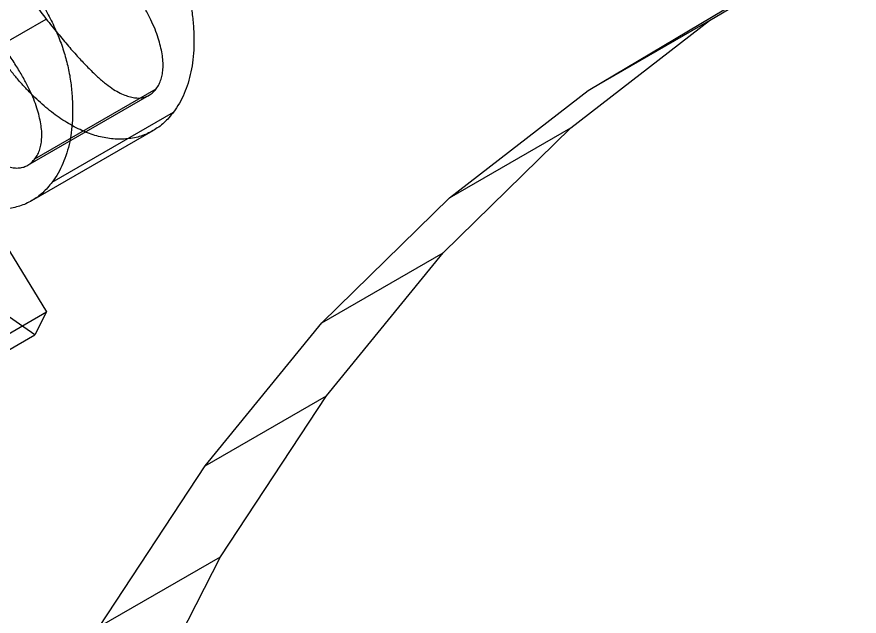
# Paper-space layout 'Sheet2' of a CAD drawing. Header units: inches. Extents: x 0 to 16.3, y 0 to 11.5.
# Drawn here: x 12.9461 to 13.1917, y 10.2988 to 10.4735 of the extents above; entities that cross this region are included whole.
import ezdxf

# ---------------------------------------------------------------- set-up
doc = ezdxf.new("R2010")
doc.units = ezdxf.units.IN
doc.header["$MEASUREMENT"] = 0

psp = doc.layouts.new('Sheet2')

# ---------------------------------------------------------------- linework, layer by layer
at = {"color": 7, "linetype": 'Continuous', "lineweight": 25}
for p, q in [((13.148007, 10.472459), (13.191672, 10.498415)), ((12.888286, 10.496144), (12.954758, 10.387495)), ((13.112652, 10.452049), (13.156317, 10.478004)), ((12.919315, 10.452497), (12.954671, 10.472907)), ((13.107575, 10.441212), (13.148007, 10.472459)), ((13.112652, 10.452049), (13.148007, 10.472459)), ((12.951378, 10.432158), (12.986734, 10.452569)), ((13.07222, 10.420802), (13.112652, 10.452049)), ((12.949316, 10.430273), (12.984672, 10.450683)), ((12.956431, 10.425374), (12.991787, 10.445785)), ((12.950485, 10.419949), (12.985841, 10.44036)), ((13.07036, 10.404712), (13.107575, 10.441212)), ((13.07222, 10.420802), (13.107575, 10.441212)), ((12.951309, 10.380756), (12.877779, 10.432212)), ((13.035005, 10.384302), (13.07222, 10.420802)), ((13.035005, 10.384302), (13.07036, 10.404712)), ((13.036346, 10.362996), (13.07036, 10.404712)), ((12.919403, 10.367085), (12.954758, 10.387495)), ((12.954758, 10.387495), (12.951309, 10.380756)), ((13.00099, 10.342585), (13.035005, 10.384302)), ((12.915954, 10.360346), (12.951309, 10.380756)), ((13.00099, 10.342585), (13.036346, 10.362996)), ((13.005515, 10.316101), (13.036346, 10.362996)), ((12.97016, 10.29569), (13.00099, 10.342585)), ((12.97016, 10.29569), (13.005515, 10.316101)), ((12.977504, 10.261444), (13.005515, 10.316101))]:
    psp.add_line(p, q, dxfattribs=at)
for points, knots in [([(12.93875, 10.513798), (12.938467, 10.51339), (12.937912, 10.512587), (12.937347, 10.511118), (12.936943, 10.509546), (12.936794, 10.507791), (12.936826, 10.505904), (12.937104, 10.50385), (12.937559, 10.501664), (12.938259, 10.499309), (12.939204, 10.496772), (12.940502, 10.494025), (12.94209, 10.491054), (12.943988, 10.487848), (12.946197, 10.484421), (12.948745, 10.480783), (12.951584, 10.476897), (12.953616, 10.474271), (12.954671, 10.472907)], [0, 0, 0, 0, 0.0478531, 0.0941749, 0.1388244, 0.1835271, 0.2285794, 0.2747642, 0.3232522, 0.3737479, 0.4284292, 0.4884464, 0.5554431, 0.6290986, 0.7101928, 0.7986932, 0.8955073, 1, 1, 1, 1]), ([(12.98146, 10.508592), (12.982591, 10.507107), (12.984798, 10.504211), (12.987776, 10.499698), (12.990369, 10.4952), (12.992564, 10.490721), (12.994403, 10.486255), (12.995799, 10.481811), (12.996843, 10.477381), (12.997432, 10.473044), (12.997724, 10.468839), (12.997755, 10.464808), (12.99747, 10.461038), (12.996907, 10.457498), (12.996062, 10.454197), (12.994929, 10.451137), (12.993535, 10.44828), (12.992374, 10.446623), (12.991787, 10.445785)], [0, 0, 0, 0, 0.0713142, 0.1390762, 0.2037056, 0.2662465, 0.3272424, 0.3880514, 0.4491312, 0.5116366, 0.574456, 0.6356268, 0.6962901, 0.75616, 0.8160226, 0.8763093, 0.937443, 1, 1, 1, 1]), ([(12.986734, 10.452569), (12.987021, 10.452989), (12.987584, 10.453813), (12.98819, 10.455295), (12.98857, 10.456938), (12.98875, 10.458723), (12.988741, 10.460653), (12.988462, 10.462762), (12.987997, 10.465009), (12.987329, 10.467413), (12.986401, 10.470007), (12.985132, 10.472809), (12.983553, 10.475818), (12.98169, 10.479064), (12.979461, 10.482473), (12.976966, 10.486136), (12.974143, 10.489998), (12.972121, 10.492605), (12.971073, 10.493957)], [0, 0, 0, 0, 0.04855926, 0.09507843, 0.14084888, 0.18621475, 0.23186319, 0.27917817, 0.32819471, 0.37946971, 0.43474337, 0.49512096, 0.56183736, 0.63504859, 0.71523086, 0.80218366, 0.89744999, 1, 1, 1, 1]), ([(12.946105, 10.488182), (12.947236, 10.486697), (12.949442, 10.483801), (12.952421, 10.479288), (12.955013, 10.47479), (12.957209, 10.470311), (12.959048, 10.465845), (12.960443, 10.461401), (12.961488, 10.456971), (12.962076, 10.452633), (12.962368, 10.448429), (12.9624, 10.444398), (12.962114, 10.440628), (12.961552, 10.437088), (12.960707, 10.433787), (12.959574, 10.430727), (12.95818, 10.42787), (12.957018, 10.426213), (12.956431, 10.425374)], [0, 0, 0, 0, 0.0713142, 0.1390762, 0.2037056, 0.2662465, 0.3272424, 0.3880514, 0.4491312, 0.5116366, 0.574456, 0.6356268, 0.6962901, 0.75616, 0.8160226, 0.8763093, 0.937443, 1, 1, 1, 1]), ([(12.951378, 10.432158), (12.951666, 10.432579), (12.952228, 10.433403), (12.952835, 10.434884), (12.953215, 10.436528), (12.953395, 10.438313), (12.953386, 10.440243), (12.953107, 10.442352), (12.952642, 10.444598), (12.951974, 10.447003), (12.951046, 10.449597), (12.949776, 10.452399), (12.948197, 10.455408), (12.946335, 10.458654), (12.944106, 10.462063), (12.941611, 10.465726), (12.938788, 10.469588), (12.936766, 10.472195), (12.935718, 10.473547)], [0, 0, 0, 0, 0.04855926, 0.09507843, 0.14084888, 0.18621475, 0.23186319, 0.27917817, 0.32819471, 0.37946971, 0.43474337, 0.49512096, 0.56183736, 0.63504859, 0.71523086, 0.80218366, 0.89744999, 1, 1, 1, 1]), ([(12.954671, 10.472907), (12.955782, 10.471507), (12.95791, 10.468825), (12.961054, 10.46508), (12.963992, 10.46175), (12.966741, 10.458869), (12.969271, 10.456385), (12.971613, 10.454355), (12.973755, 10.45272), (12.975723, 10.45154), (12.977519, 10.450711), (12.979184, 10.450174), (12.980743, 10.449874), (12.982193, 10.449841), (12.983514, 10.450122), (12.984723, 10.450655), (12.985814, 10.451469), (12.986424, 10.452198), (12.986734, 10.452569)], [0, 0, 0, 0, 0.1074153, 0.2056975, 0.2962541, 0.3785722, 0.4526207, 0.5191245, 0.5792985, 0.6327044, 0.6824578, 0.7291513, 0.7743535, 0.81888, 0.8625365, 0.907063, 0.9527926, 1, 1, 1, 1]), ([(12.991787, 10.445785), (12.991348, 10.445221), (12.990478, 10.444103), (12.989025, 10.442649), (12.987487, 10.441384), (12.985841, 10.440322), (12.984114, 10.43944), (12.982296, 10.438726), (12.980369, 10.438254), (12.978371, 10.437945), (12.976309, 10.437851), (12.974221, 10.437906), (12.9721, 10.438188), (12.969956, 10.438655), (12.9678, 10.439298), (12.965616, 10.440134), (12.963411, 10.441186), (12.961187, 10.442392), (12.958962, 10.443795), (12.956756, 10.445364), (12.954576, 10.447125), (12.952408, 10.449014), (12.950263, 10.451098), (12.948129, 10.453323), (12.946017, 10.455723), (12.944653, 10.457431), (12.943963, 10.458295)], [0, 0, 0, 0, 0.0450476, 0.0893205, 0.132988, 0.1757153, 0.2189539, 0.2613246, 0.3040826, 0.3468282, 0.3892298, 0.430809, 0.4719136, 0.5120652, 0.5522413, 0.5918402, 0.6317877, 0.6719474, 0.7121333, 0.7521936, 0.7919852, 0.8323367, 0.8731667, 0.9145378, 0.9567554, 1, 1, 1, 1]), ([(12.919315, 10.452497), (12.920427, 10.451097), (12.922554, 10.448415), (12.925699, 10.444669), (12.928636, 10.44134), (12.931385, 10.438459), (12.933915, 10.435975), (12.936258, 10.433944), (12.938399, 10.43231), (12.940368, 10.43113), (12.942164, 10.4303), (12.943829, 10.429764), (12.945388, 10.429464), (12.946838, 10.429431), (12.948158, 10.429711), (12.949368, 10.430245), (12.950458, 10.431059), (12.951068, 10.431788), (12.951378, 10.432158)], [0, 0, 0, 0, 0.1074153, 0.2056975, 0.2962541, 0.3785722, 0.4526207, 0.5191245, 0.5792985, 0.6327044, 0.6824578, 0.7291513, 0.7743535, 0.81888, 0.8625365, 0.907063, 0.9527926, 1, 1, 1, 1]), ([(12.956431, 10.425374), (12.955992, 10.424811), (12.955122, 10.423692), (12.95367, 10.422238), (12.952132, 10.420974), (12.950486, 10.419912), (12.948759, 10.41903), (12.94694, 10.418316), (12.945014, 10.417844), (12.943016, 10.417535), (12.940954, 10.417441), (12.938866, 10.417496), (12.936745, 10.417778), (12.934601, 10.418245), (12.932445, 10.418887), (12.930261, 10.419724), (12.928055, 10.420776), (12.925832, 10.421982), (12.923607, 10.423385), (12.921401, 10.424954), (12.919221, 10.426715), (12.917053, 10.428604), (12.914907, 10.430688), (12.912774, 10.432913), (12.910661, 10.435312), (12.909298, 10.437021), (12.908608, 10.437885)], [0, 0, 0, 0, 0.0450476, 0.0893205, 0.132988, 0.1757153, 0.2189539, 0.2613246, 0.3040826, 0.3468282, 0.3892298, 0.430809, 0.4719136, 0.5120652, 0.5522413, 0.5918402, 0.6317877, 0.6719474, 0.7121333, 0.7521936, 0.7919852, 0.8323367, 0.8731667, 0.9145378, 0.9567554, 1, 1, 1, 1])]:
    psp.add_open_spline(points, degree=3, knots=knots, dxfattribs=at)

doc.saveas('drawing.dxf')
